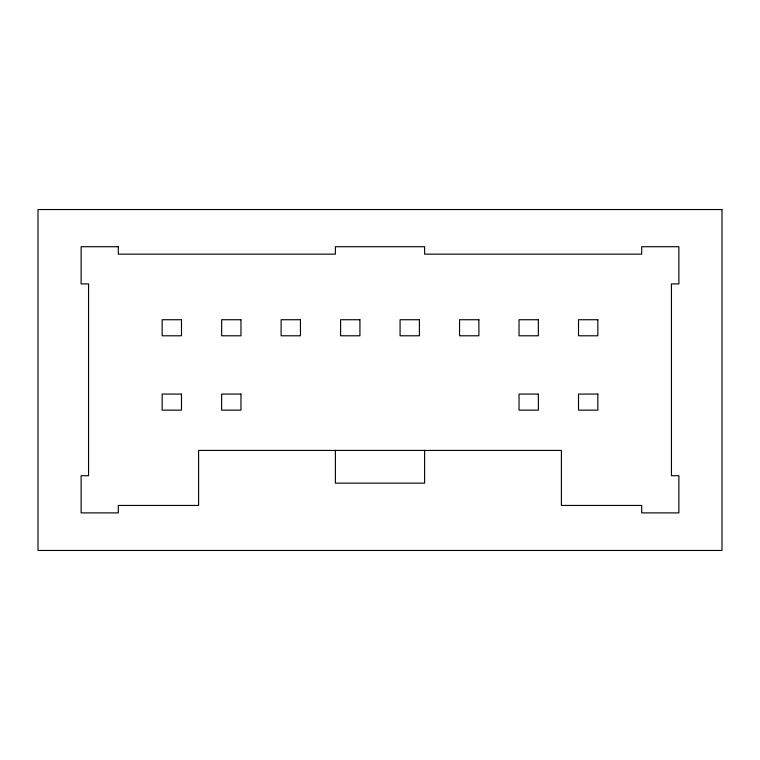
<?xml version="1.0" encoding="UTF-8"?>
<svg xmlns="http://www.w3.org/2000/svg" width="760" height="760" viewBox="0 0 760 760"><rect width="100%" height="100%" fill="white"/><g stroke="black" fill="none" stroke-linecap="round" stroke-linejoin="round"><path stroke-width="1.14" d="M424.612 450.433L424.612 483.141L335.388 483.141L335.388 450.433M722 209.541L38 209.541L38 550.458L722 550.458L722 209.541M118.294 246.715L81.12 246.715L81.12 283.898L88.559 283.898L88.559 475.712L81.12 475.712L81.12 512.886L118.294 512.886L118.294 505.447L198.588 505.447L198.588 450.433L561.412 450.433L561.412 505.447L641.706 505.447L641.706 512.886L678.88 512.886L678.88 475.712L671.441 475.712L671.441 283.898L678.88 283.898L678.88 246.715L641.706 246.715L641.706 254.153L424.612 254.153L424.612 246.715L335.388 246.715L335.388 254.153L118.294 254.153L118.294 246.715M181.488 319.732L162.165 319.732L162.165 335.787L181.488 335.787L181.488 319.732M240.968 319.732L221.635 319.732L221.635 335.787L240.968 335.787L240.968 319.732M300.447 319.732L281.115 319.732L281.115 335.787L300.447 335.787L300.447 319.732M359.926 319.732L340.594 319.732L340.594 335.787L359.926 335.787L359.926 319.732M419.406 319.732L400.073 319.732L400.073 335.787L419.406 335.787L419.406 319.732M478.885 319.732L459.553 319.732L459.553 335.787L478.885 335.787L478.885 319.732M538.365 319.732L519.033 319.732L519.033 335.787L538.365 335.787L538.365 319.732M597.835 319.732L578.512 319.732L578.512 335.787L597.835 335.787L597.835 319.732M181.488 394.079L162.165 394.079L162.165 410.134L181.488 410.134L181.488 394.079M240.968 394.079L221.635 394.079L221.635 410.134L240.968 410.134L240.968 394.079M538.365 394.079L519.033 394.079L519.033 410.134L538.365 410.134L538.365 394.079M597.835 394.079L578.512 394.079L578.512 410.134L597.835 410.134L597.835 394.079"/></g></svg>
